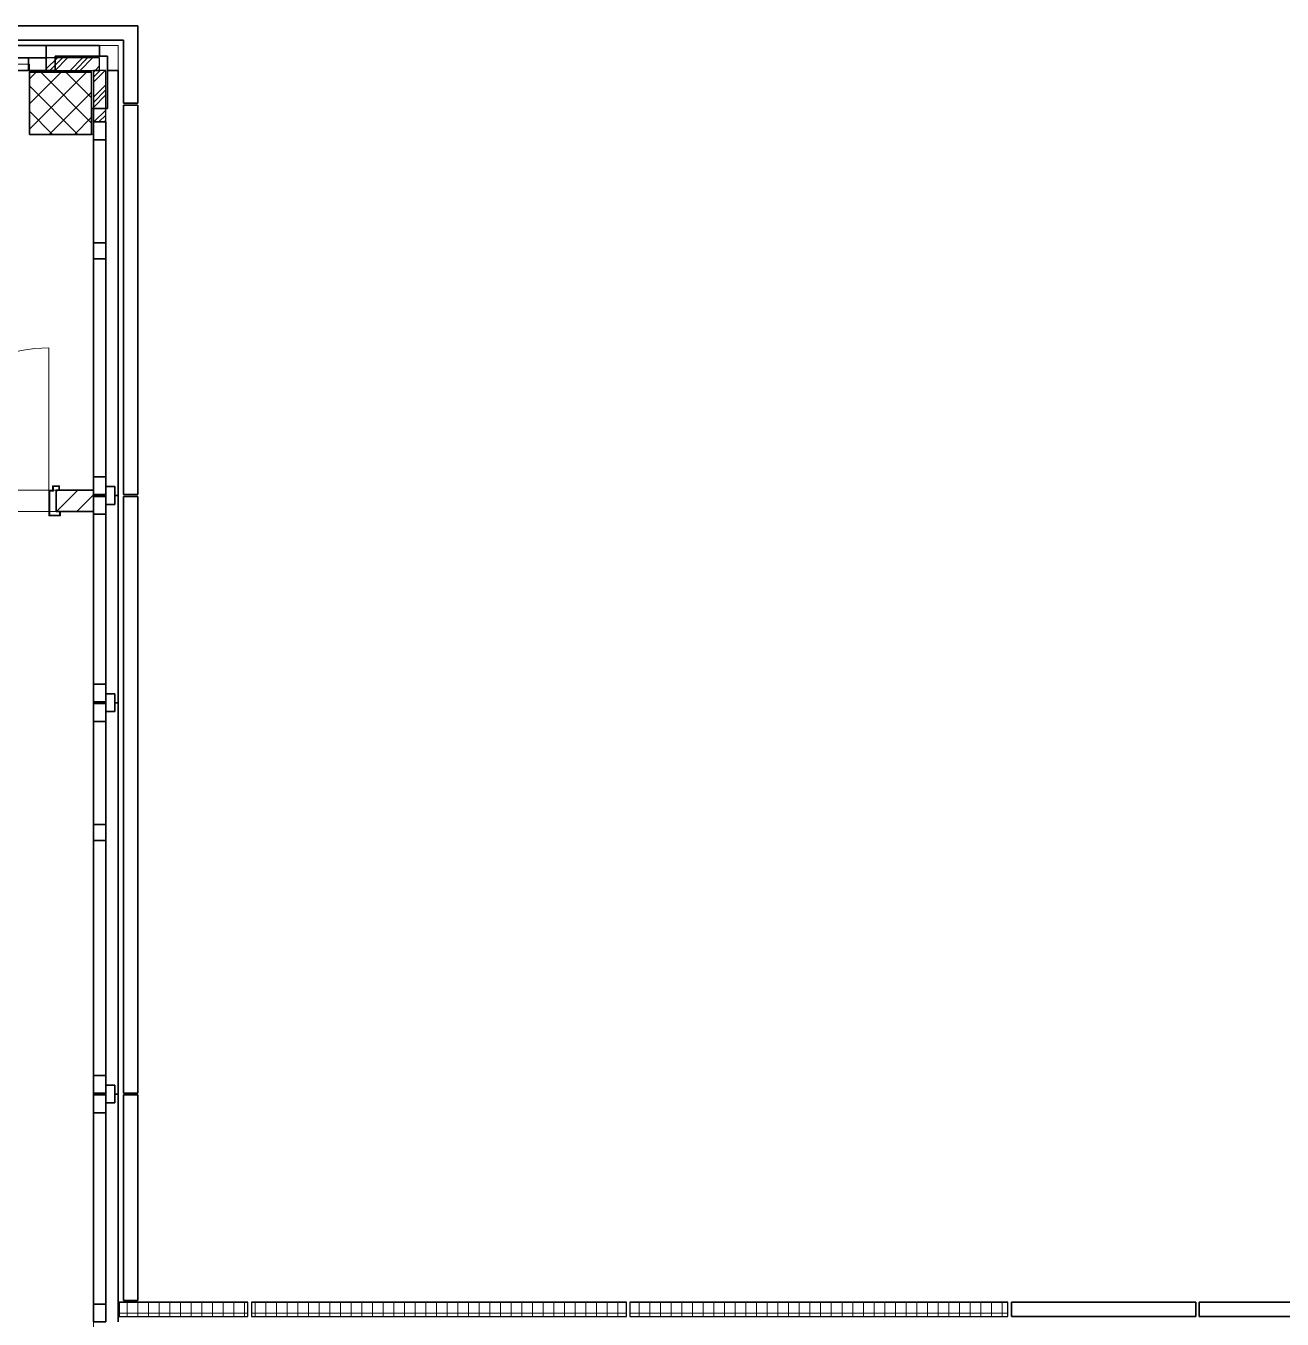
# Model space of a CAD drawing. Header units: centimetres. Extents: x -63 to 12757, y -227 to 7527.
# Drawn here: x 8517 to 9224, y 5931 to 6658 of the extents above; entities that cross this region are included whole.
import ezdxf

# ---------------------------------------------------------------- set-up
doc = ezdxf.new("R2010")
doc.units = ezdxf.units.CM
for name, color, linetype, lineweight in [('A----___H_HATCH', 252, 'Continuous', 9), ('A_E--___E_WAENDE', 7, 'Continuous', 35), ('A_E0-___E_DECKEN', 7, 'Continuous', 9), ('A_E2-___E_STUETZEN', 7, 'Continuous', 35), ('A_E5-___E_FENTUER', 252, 'Continuous', 9), ('A_M1-___E_TRENNWAENDE', 7, 'Continuous', 25), ('A_Z20___E_RAUM', 255, 'Continuous', 9)]:
    doc.layers.add(name, color=color, linetype=linetype, lineweight=lineweight)
pattern_1 = [(45, (0, 0), (-7.071068, 7.071068), []), (45, (2.828, 0), (-7.071068, 7.071068), []), (45, (5.657, 0), (-7.071068, 7.071068), [])]

# ---------------------------------------------------------------- blocks, each defined once
blk = doc.blocks.new('_Zargentür 1-flg - 80 x 210-2022519-033O')
at = {"layer": 'A_E5-___E_FENTUER'}
for p, q in [((-40, 19.28), (-46.5, 19.28)), ((-46.5, 19.28), (-46.5, 16.78)), ((-46.5, 16.78), (-46, 16.78)), ((-46, 16.78), (-46, 18.78)), ((-46, 18.78), (-40.5, 18.78)), ((-40.5, 18.78), (-40.5, 5.28)), ((-40, 4.78), (-40, 19.28)), ((40, 19.28), (40, 4.78)), ((46.5, 19.28), (40, 19.28)), ((40.5, 5.28), (40.5, 18.78)), ((40.5, 18.78), (46, 18.78)), ((46, 18.78), (46, 16.78)), ((46, 16.78), (46.5, 16.78)), ((46.5, 16.78), (46.5, 19.28)), ((-45.5, 4.78), (-46, 4.78)), ((-46, 4.78), (-46, 2.28)), ((-46, 2.28), (-42, 2.28)), ((-45.5, 2.78), (-45.5, 4.78)), ((-42.5, 2.78), (-45.5, 2.78)), ((-40.5, 5.28), (-42.5, 5.28)), ((-42.5, 5.28), (-42.5, 2.78)), ((-42, 2.28), (-42, 4.78)), ((-42, 4.78), (-40, 4.78)), ((-40, 4.78), (-40, -75.22)), ((40, 4.78), (42, 4.78)), ((42.5, 5.28), (40.5, 5.28)), ((42, 4.78), (42, 2.28)), ((42, 2.28), (46, 2.28)), ((42.5, 2.78), (42.5, 5.28)), ((45.5, 2.78), (42.5, 2.78)), ((46, 4.78), (45.5, 4.78)), ((45.5, 4.78), (45.5, 2.78)), ((46, 2.28), (46, 4.78))]:
    blk.add_line(p, q, dxfattribs=at)
blk.add_arc((-40, 4.78), 80, 270, 0, dxfattribs=at)
blk = doc.blocks.new('_Beton Eckig Typ - 35 x 35-1945559-033O')
at = {"layer": 'A_E2-___E_STUETZEN'}
h = blk.add_hatch(dxfattribs=at)
h.set_pattern_fill('FP_22', color=256, style=0, pattern_type=2)
h.set_pattern_definition([(315, (-6611.16, 8538.464), (7.071068, 7.071068), []), (45, (-6611.16, 8538.464), (-7.071068, 7.071068), [])])
h.paths.add_polyline_path([(-14.5, -15.5), (20.5, -15.5), (20.5, 19.5), (-14.5, 19.5)], flags=0)
for p, q in [((20.5, 19.5), (-14.5, 19.5)), ((-14.5, 19.5), (-14.5, -15.5)), ((20.5, -15.5), (20.5, 19.5)), ((-14.5, -15.5), (20.5, -15.5))]:
    blk.add_line(p, q, dxfattribs=at)
blk = doc.blocks.new('System Elemente - Verglasung-1340620-033O')
at = {"layer": 'A_E--___E_WAENDE'}
for p, q in [((0.25, 1.5), (-0.25, 1.5)), ((-0.25, 1.5), (-0.25, -1.5)), ((0.25, -1.5), (0.25, 1.5)), ((-0.25, -1.5), (0.25, -1.5))]:
    blk.add_line(p, q, dxfattribs=at)
blk = doc.blocks.new('_Flügel 2-flg - Unterlicht - Rahmen 10cm-1340625-033O')
at = {"layer": 'A_E--___E_WAENDE'}
for p, q in [((-94.75, 3.5), (-104.75, 3.5)), ((-104.75, 3.5), (-104.75, -3.5)), ((-94.75, -3.5), (-94.75, 3.5)), ((-94.75, 3.5), (-94.75, -3.5)), ((-94.75, -3.5), (-94.75, 3.5)), ((-94.75, 3.5), (27.75, 3.5)), ((-94.75, 3.5), (-44.75, 3.5)), ((-35.75, 3.5), (94.75, 3.5)), ((36.75, 3.5), (27.75, 3.5)), ((27.75, 3.5), (27.75, -3.5)), ((27.75, 3.5), (27.75, -3.5)), ((36.75, -3.5), (36.75, 3.5)), ((36.75, 3.5), (36.75, -3.5)), ((36.75, 3.5), (94.75, 3.5)), ((104.75, 3.5), (94.75, 3.5)), ((94.75, 3.5), (94.75, -3.5)), ((94.75, 3.5), (94.75, -3.5)), ((94.75, 3.5), (94.75, -3.5)), ((104.75, -3.5), (104.75, 3.5)), ((-104.75, -3.5), (-94.75, -3.5)), ((27.75, -3.5), (-94.75, -3.5)), ((-44.75, -3.5), (-94.75, -3.5)), ((94.75, -3.5), (-35.75, -3.5)), ((27.75, -3.5), (36.75, -3.5)), ((94.75, -3.5), (36.75, -3.5)), ((94.75, -3.5), (104.75, -3.5))]:
    blk.add_line(p, q, dxfattribs=at)
blk = doc.blocks.new('_Flügel 1-flg - Unterlicht - Rahmen 10cm-1340626-033O')
at = {"layer": 'A_E--___E_WAENDE'}
for p, q in [((-47.75, 3.5), (-57.75, 3.5)), ((-57.75, 3.5), (-57.75, -3.5)), ((-47.75, -3.5), (-47.75, 3.5)), ((-47.75, 3.5), (47.75, 3.5)), ((-47.75, 3.5), (47.75, 3.5)), ((-47.75, 3.5), (-47.75, -3.5)), ((-47.75, 3.5), (-47.75, -3.5)), ((57.75, 3.5), (47.75, 3.5)), ((47.75, 3.5), (47.75, -3.5)), ((47.75, 3.5), (47.75, -3.5)), ((47.75, 3.5), (47.75, -3.5)), ((57.75, -3.5), (57.75, 3.5)), ((-57.75, -3.5), (-47.75, -3.5)), ((47.75, -3.5), (-47.75, -3.5)), ((47.75, -3.5), (-47.75, -3.5)), ((47.75, -3.5), (57.75, -3.5))]:
    blk.add_line(p, q, dxfattribs=at)
blk = doc.blocks.new('_Flügel 2-flg - Unterlicht - Rahmen 10cm-1340627-033O')
at = {"layer": 'A_E--___E_WAENDE'}
for p, q in [((-99.5, 3.5), (-109.5, 3.5)), ((-109.5, 3.5), (-109.5, -3.5)), ((-99.5, -3.5), (-99.5, 3.5)), ((-99.5, 3.5), (-99.5, -3.5)), ((-99.5, -3.5), (-99.5, 3.5)), ((-99.5, 3.5), (32.5, 3.5)), ((-99.5, 3.5), (-49.5, 3.5)), ((-40.5, 3.5), (99.5, 3.5)), ((41.5, 3.5), (32.5, 3.5)), ((32.5, 3.5), (32.5, -3.5)), ((32.5, 3.5), (32.5, -3.5)), ((41.5, -3.5), (41.5, 3.5)), ((41.5, 3.5), (41.5, -3.5)), ((41.5, 3.5), (99.5, 3.5)), ((109.5, 3.5), (99.5, 3.5)), ((99.5, 3.5), (99.5, -3.5)), ((99.5, 3.5), (99.5, -3.5)), ((99.5, 3.5), (99.5, -3.5)), ((109.5, -3.5), (109.5, 3.5)), ((-109.5, -3.5), (-99.5, -3.5)), ((32.5, -3.5), (-99.5, -3.5)), ((-49.5, -3.5), (-99.5, -3.5)), ((99.5, -3.5), (-40.5, -3.5)), ((32.5, -3.5), (41.5, -3.5)), ((99.5, -3.5), (41.5, -3.5)), ((99.5, -3.5), (109.5, -3.5))]:
    blk.add_line(p, q, dxfattribs=at)
blk = doc.blocks.new('_Flügel 1-flg - Unterlicht - Rahmen 10cm-1340709-033O')
at = {"layer": 'A_E--___E_WAENDE'}
for p, q in [((-53.75, 3.5), (-63.75, 3.5)), ((-63.75, 3.5), (-63.75, -3.5)), ((-53.75, -3.5), (-53.75, 3.5)), ((-53.75, 3.5), (53.75, 3.5)), ((-53.75, 3.5), (53.75, 3.5)), ((-53.75, 3.5), (-53.75, -3.5)), ((-53.75, 3.5), (-53.75, -3.5)), ((63.75, 3.5), (53.75, 3.5)), ((53.75, 3.5), (53.75, -3.5)), ((53.75, 3.5), (53.75, -3.5)), ((53.75, 3.5), (53.75, -3.5)), ((63.75, -3.5), (63.75, 3.5)), ((-63.75, -3.5), (-53.75, -3.5)), ((53.75, -3.5), (-53.75, -3.5)), ((53.75, -3.5), (-53.75, -3.5)), ((53.75, -3.5), (63.75, -3.5))]:
    blk.add_line(p, q, dxfattribs=at)
blk = doc.blocks.new('_Flügel 2-flg - Unterlicht - Rahmen 10cm-1340857-033O')
at = {"layer": 'A_E--___E_WAENDE'}
for p, q in [((-87.35, 3.5), (-97.35, 3.5)), ((-97.35, 3.5), (-97.35, -3.5)), ((-87.35, -3.5), (-87.35, 3.5)), ((-87.35, 3.5), (20.35, 3.5)), ((-87.35, 3.5), (-37.35, 3.5)), ((-87.35, 3.5), (-87.35, -3.5)), ((-87.35, -3.5), (-87.35, 3.5)), ((-28.35, 3.5), (87.35, 3.5)), ((29.35, 3.5), (20.35, 3.5)), ((20.35, 3.5), (20.35, -3.5)), ((20.35, 3.5), (20.35, -3.5)), ((29.35, -3.5), (29.35, 3.5)), ((29.35, 3.5), (87.35, 3.5)), ((29.35, 3.5), (29.35, -3.5)), ((97.35, 3.5), (87.35, 3.5)), ((87.35, 3.5), (87.35, -3.5)), ((87.35, 3.5), (87.35, -3.5)), ((87.35, 3.5), (87.35, -3.5)), ((97.35, -3.5), (97.35, 3.5)), ((-97.35, -3.5), (-87.35, -3.5)), ((20.35, -3.5), (-87.35, -3.5)), ((-37.35, -3.5), (-87.35, -3.5)), ((87.35, -3.5), (-28.35, -3.5)), ((20.35, -3.5), (29.35, -3.5)), ((87.35, -3.5), (29.35, -3.5)), ((87.35, -3.5), (97.35, -3.5))]:
    blk.add_line(p, q, dxfattribs=at)
blk = doc.blocks.new('Rechteckiger Pfosten - Deckpfosten 5 x 10-1384819-033O')
at = {"layer": 'A_E--___E_WAENDE'}
for p, q in [((-5, -8.5), (-5, -3.5)), ((-5, -3.5), (5, -3.5)), ((5, -3.5), (5, -8.5)), ((5, -8.5), (-5, -8.5))]:
    blk.add_line(p, q, dxfattribs=at)
blk = doc.blocks.new('Rechteckiger Pfosten - Deckpfosten 5 x 10-1384825-033O')
at = {"layer": 'A_E--___E_WAENDE'}
for p, q in [((-5, -8.5), (-5, -3.5)), ((-5, -3.5), (5, -3.5)), ((5, -3.5), (5, -8.5)), ((5, -8.5), (-5, -8.5))]:
    blk.add_line(p, q, dxfattribs=at)
blk = doc.blocks.new('Linker Eckpfosten - L 25 x 25-1384847-033O')
at = {"layer": 'A_E--___E_WAENDE'}
for p, q in [((-4.5, 25), (4.5, 25)), ((-4.5, 4.5), (-4.5, 25)), ((4.5, 25), (4.5, -4.5)), ((-25, -4.5), (-25, 4.5)), ((-25, 4.5), (-4.5, 4.5)), ((4.5, -4.5), (-25, -4.5))]:
    blk.add_line(p, q, dxfattribs=at)

msp = doc.modelspace()

# ---------------------------------------------------------------- hatches: boundary and pattern name
at = {"layer": 'A----___H_HATCH'}
h = msp.add_hatch(dxfattribs=at)
h.set_pattern_fill('FP_25', color=256, style=0, pattern_type=2)
h.set_pattern_definition(pattern_1)
h.paths.add_polyline_path([(8558.46, 6632.66), (8558.46, 6639.66), (8528.46, 6639.66), (8528.46, 6632.66)], flags=0)
h = msp.add_hatch(dxfattribs=at)
h.set_pattern_fill('FP_25', color=256, style=0, pattern_type=2)
h.set_pattern_definition(pattern_1)
h.paths.add_polyline_path([(8561.96, 6603.66), (8561.96, 6632.66), (8554.96, 6632.66), (8554.96, 6603.66)], flags=0)
h = msp.add_hatch(dxfattribs=at)
h.set_pattern_fill('FP_18', color=256, style=0, pattern_type=2)
h.set_pattern_definition([(45, (0, 0), (-5.656854, 5.656854), [])])
h.paths.add_polyline_path([(8445.97, 6384.66), (8445.97, 6396.66), (8167.96, 6396.66), (8167.96, 6384.66), (8348.92, 6384.66)], flags=0)
h.paths.add_polyline_path([(8554.96, 6384.66), (8554.96, 6396.66), (8533.97, 6396.66), (8533.97, 6384.66)], flags=0)
h = msp.add_hatch(dxfattribs=at)
h.set_pattern_fill('FP_1', color=256, style=0, pattern_type=2)
h.set_pattern_definition([(90, (0, 0), (-6, 4e-16), []), (180, (0, 0), (-7e-16, -6), [])])
h.paths.add_polyline_path([(10472.45, 5932.16), (10480.45, 5932.16), (10480.45, 5940.16), (10345.77, 5940.16), (10345.77, 5932.16)], flags=0)
h.paths.add_polyline_path([(9069.26, 5932.16), (9069.26, 5940.16), (8856.76, 5940.16), (8856.76, 5932.16), (9013.41, 5932.16)], flags=0)
h.paths.add_polyline_path([(8854.76, 5932.16), (8854.76, 5940.16), (8643.91, 5940.16), (8643.91, 5932.16), (8791.91, 5932.16)], flags=0)
h.paths.add_polyline_path([(8641.91, 5932.16), (8641.91, 5940.16), (8569.41, 5940.16), (8569.41, 5932.16), (8570.42, 5932.16)], flags=0)

# ---------------------------------------------------------------- linework, layer by layer
at = {"layer": 'A_E--___E_WAENDE'}
for p, q in [((8336.75, 6657.66), (8579.95, 6657.66)), ((8579.95, 6649.66), (8579.95, 6657.66)), ((8333.76, 6646.66), (8528.46, 6646.66)), ((8571.95, 6649.66), (8336.75, 6649.66)), ((8528.46, 6646.66), (8558.46, 6646.66)), ((8528.46, 6646.66), (8528.46, 6632.66)), ((8528.46, 6646.66), (8528.46, 6632.66)), ((8558.46, 6646.66), (8558.46, 6640.66)), ((8571.95, 6614.16), (8571.95, 6649.66)), ((8579.95, 6649.66), (8579.95, 6614.16)), ((8528.46, 6632.66), (8333.76, 6632.66)), ((8533.46, 6632.66), (8528.46, 6632.66)), ((8568.96, 6632.66), (8562.96, 6632.66)), ((8568.96, 6632.66), (8568.96, 6393.66)), ((8554.96, 6393.66), (8554.96, 6611.16)), ((8579.95, 6614.16), (8571.95, 6614.16)), ((8571.96, 6394.16), (8571.96, 6613.16)), ((8579.96, 6613.16), (8571.96, 6613.16)), ((8579.96, 6613.16), (8579.96, 6394.16)), ((8554.96, 6396.66), (8533.97, 6396.66)), ((8533.97, 6396.66), (8533.97, 6384.66)), ((8554.96, 6384.66), (8554.96, 6396.66)), ((8561.96, 6393.66), (8554.96, 6393.66)), ((8554.96, 6277.16), (8554.96, 6393.66)), ((8561.96, 6393.66), (8554.96, 6393.66)), ((8568.96, 6393.66), (8566.96, 6393.66)), ((8568.96, 6393.66), (8566.96, 6393.66)), ((8568.96, 6393.66), (8568.96, 6277.16)), ((8579.96, 6394.16), (8571.96, 6394.16)), ((8571.96, 6057.66), (8571.96, 6393.16)), ((8579.96, 6393.16), (8571.96, 6393.16)), ((8579.96, 6393.16), (8579.96, 6057.66)), ((8533.97, 6384.66), (8554.96, 6384.66)), ((8561.96, 6277.16), (8554.96, 6277.16)), ((8554.96, 6057.16), (8554.96, 6277.16)), ((8561.96, 6277.16), (8554.96, 6277.16)), ((8568.96, 6277.16), (8566.96, 6277.16)), ((8568.96, 6277.16), (8566.96, 6277.16)), ((8568.96, 6277.16), (8568.96, 6057.16)), ((8561.96, 6057.16), (8554.96, 6057.16)), ((8554.96, 5929.16), (8554.96, 6057.16)), ((8561.96, 6057.16), (8554.96, 6057.16)), ((8568.96, 6057.16), (8566.96, 6057.16)), ((8568.96, 6057.16), (8566.96, 6057.16)), ((8568.96, 6057.16), (8568.96, 5929.16)), ((8579.96, 6057.66), (8571.96, 6057.66)), ((8571.96, 5941.16), (8571.96, 6056.66)), ((8579.96, 6056.66), (8571.96, 6056.66)), ((8579.96, 6056.66), (8579.96, 5941.16)), ((8579.96, 5941.16), (8571.96, 5941.16)), ((9071.26, 5940.16), (9174.96, 5940.16)), ((9071.26, 5940.16), (9071.26, 5932.16)), ((9174.96, 5940.16), (9174.96, 5932.16)), ((9176.96, 5940.16), (9281.66, 5940.16)), ((9176.96, 5932.16), (9176.96, 5940.16)), ((9174.96, 5932.16), (9071.26, 5932.16)), ((9281.66, 5932.16), (9176.96, 5932.16))]:
    msp.add_line(p, q, dxfattribs=at)
at = {"layer": 'A_E0-___E_DECKEN'}
for p, q in [((8568.96, 6646.66), (7577.47, 6646.66)), ((8568.96, 5929.16), (8568.96, 6646.66))]:
    msp.add_line(p, q, dxfattribs=at)
at = {"layer": 'A_M1-___E_TRENNWAENDE'}
for p, q in [((8558.46, 6639.66), (8528.46, 6639.66)), ((8528.46, 6639.66), (8528.46, 6632.66)), ((8558.46, 6632.66), (8558.46, 6639.66)), ((8528.46, 6632.66), (8558.46, 6632.66)), ((8554.96, 6632.66), (8554.96, 6603.66)), ((8561.96, 6632.66), (8554.96, 6632.66)), ((8561.96, 6603.66), (8561.96, 6632.66)), ((8554.96, 6603.66), (8561.96, 6603.66)), ((8641.91, 5940.16), (8569.41, 5940.16)), ((8569.41, 5940.16), (8569.41, 5932.16)), ((8641.91, 5932.16), (8641.91, 5940.16)), ((8854.76, 5940.16), (8643.91, 5940.16)), ((8643.91, 5940.16), (8643.91, 5932.16)), ((8854.76, 5932.16), (8854.76, 5940.16)), ((9069.26, 5940.16), (8856.76, 5940.16)), ((8856.76, 5940.16), (8856.76, 5932.16)), ((9069.26, 5932.16), (9069.26, 5940.16)), ((8569.41, 5932.16), (8641.91, 5932.16)), ((8643.91, 5932.16), (8854.76, 5932.16)), ((8856.76, 5932.16), (9069.26, 5932.16))]:
    msp.add_line(p, q, dxfattribs=at)
at = {"layer": 'A_Z20___E_RAUM', "flags": 128}
for points in [[(8325.76, 6636.16), (8325.76, 6626.66), (8173.46, 6626.66), (8173.46, 6531.46), (8173.46, 6508.16), (8173.46, 6396.66), (8554.96, 6396.66), (8554.96, 6596.66), (8518.96, 6596.66), (8518.96, 6636.16)], [(8523.46, 5185.67), (8523.46, 5192.66), (8523.46, 5330.16), (8523.46, 5763.16), (8527.96, 5763.16), (8527.96, 5877.16), (8518.46, 5877.16), (8518.46, 5913.13), (8518.46, 5921.13), (8554.96, 5921.16), (8554.96, 6384.66), (8173.62, 6384.66), (8167.96, 6384.66), (8167.96, 6163.96), (8167.96, 6133.36), (8167.96, 5918.16), (8167.96, 5702.96), (8167.96, 5672.36), (8167.96, 5519.66), (8167.96, 5360.63), (8167.96, 5192.67), (8167.96, 5185.67), (8173.46, 5185.67)]]:
    msp.add_lwpolyline(points, close=True, dxfattribs=at)

# ---------------------------------------------------------------- block references
at = {"layer": 'A_E--___E_WAENDE'}
msp.add_blockref('_Flügel 2-flg - Unterlicht - Rahmen 10cm-1340857-033O', (8431.11, 6636.16), dxfattribs=at)
at = {"layer": 'A_E--___E_WAENDE', "extrusion": (0, 0, -1)}
for name, p, rotation in [('Linker Eckpfosten - L 25 x 25-1384847-033O', (-8558.46, 6636.16), 180), ('Rechteckiger Pfosten - Deckpfosten 5 x 10-1384825-033O', (-8558.46, 6393.66), 270.0000000000002), ('Rechteckiger Pfosten - Deckpfosten 5 x 10-1384825-033O', (-8558.46, 6277.16), 270.0000000000002), ('Rechteckiger Pfosten - Deckpfosten 5 x 10-1384819-033O', (-8558.46, 6057.16), 270.0000000000002)]:
    msp.add_blockref(name, p, dxfattribs=dict(at, rotation=rotation))
at = {"layer": 'A_E--___E_WAENDE'}
for name, p, rotation in [('_Flügel 2-flg - Unterlicht - Rahmen 10cm-1340625-033O', (8558.46, 6498.91), 89.99999999999986), ('_Flügel 1-flg - Unterlicht - Rahmen 10cm-1340626-033O', (8558.46, 6335.41), 269.9999999999998), ('System Elemente - Verglasung-1340620-033O', (8558.46, 6393.41), 269.9999999999998), ('_Flügel 2-flg - Unterlicht - Rahmen 10cm-1340627-033O', (8558.46, 6167.16), 89.99999999999986), ('System Elemente - Verglasung-1340620-033O', (8558.46, 6276.91), 269.9999999999998), ('_Flügel 1-flg - Unterlicht - Rahmen 10cm-1340709-033O', (8558.46, 5992.91), 269.9999999999998), ('System Elemente - Verglasung-1340620-033O', (8558.46, 6056.91), 269.9999999999998)]:
    msp.add_blockref(name, p, dxfattribs=dict(at, rotation=rotation))
at = {"layer": 'A_E2-___E_STUETZEN', "rotation": 89.9999999999999}
msp.add_blockref('_Beton Eckig Typ - 35 x 35-1945559-033O', (8538.46, 6611.16), dxfattribs=at)
at = {"layer": 'A_E5-___E_FENTUER', "rotation": 180}
msp.add_blockref('_Zargentür 1-flg - 80 x 210-2022519-033O', (8489.97, 6401.44), dxfattribs=at)

doc.saveas('drawing.dxf')
